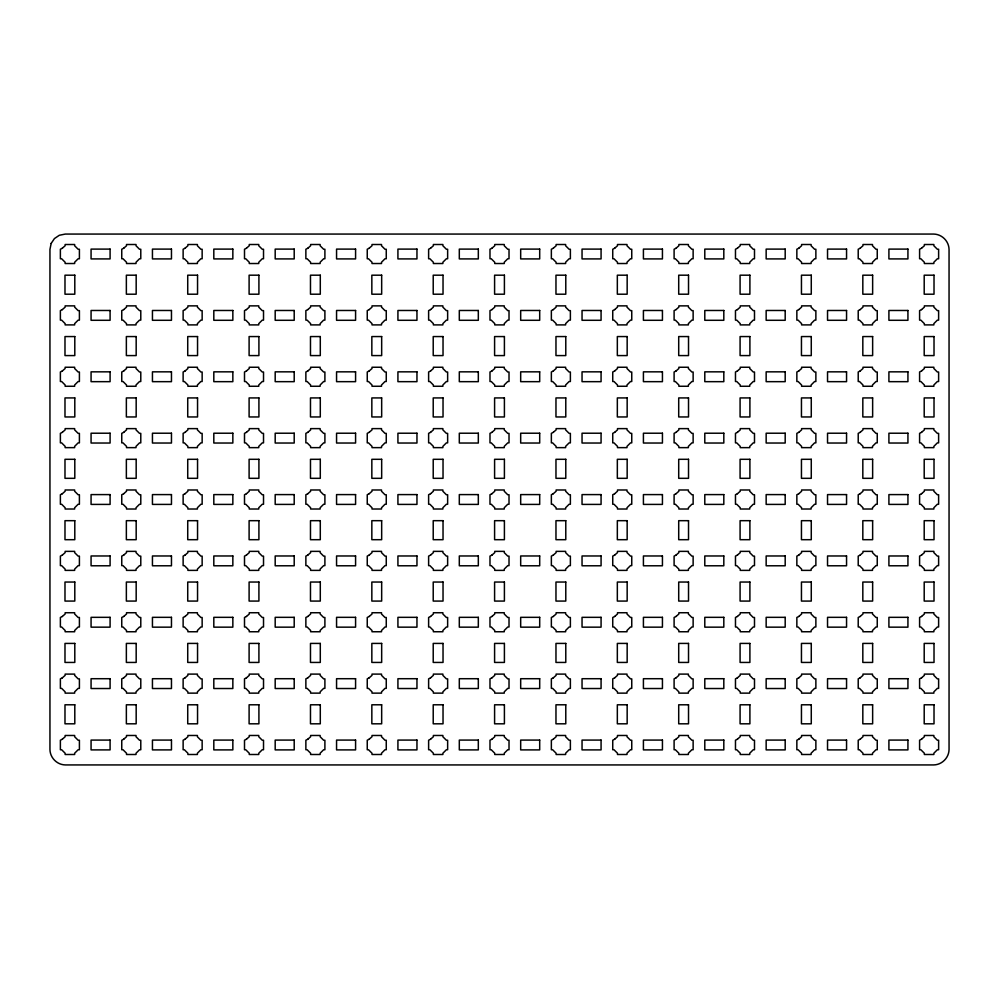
<?xml version="1.0" encoding="UTF-8"?>
<svg xmlns="http://www.w3.org/2000/svg" width="999" height="999" viewBox="0 0 999 999"><rect width="100%" height="100%" fill="white"/><g stroke="black" fill="none" stroke-linecap="round" stroke-linejoin="round"><path stroke-width="1.5" d="M51.161 243.431L49.95 249.413L49.95 749.587C50.112 757.841 57.043 764.772 65.297 764.934L933.703 764.934C941.957 764.772 948.888 757.841 949.05 749.587L949.05 249.413C948.888 241.159 941.957 234.228 933.703 234.066L65.297 234.066L59.316 235.277L54.446 238.561L51.161 243.431M62.35 248.214L60.377 249.25L60.377 258.766L61.651 258.766L65.135 262.25L65.135 263.524L74.65 263.524L74.65 262.25L78.134 258.766L79.408 258.766L79.408 249.25L78.134 249.25L74.65 245.766L74.65 244.505L65.135 244.505L65.135 245.766L62.35 248.214M62.35 309.59L60.377 310.627L60.377 320.142L61.651 320.142L65.135 323.626L65.135 324.9L74.65 324.9L74.65 323.626L78.134 320.142L79.408 320.142L79.408 310.627L78.134 310.627L74.65 307.143L74.65 305.869L65.135 305.869L65.135 307.143L62.35 309.59M123.726 248.214L121.753 249.25L121.753 258.766L123.027 258.766L126.511 262.25L126.511 263.524L136.026 263.524L136.026 262.25L139.51 258.766L140.784 258.766L140.784 249.25L139.51 249.25L136.026 245.766L136.026 244.505L126.511 244.505L126.511 245.766L123.726 248.214M62.35 370.966L60.377 372.003L60.377 381.518L61.651 381.518L65.135 384.99L65.135 386.263L74.65 386.263L74.65 384.99L78.134 381.518L79.408 381.518L79.408 372.003L78.134 372.003L74.65 368.519L74.65 367.245L65.135 367.245L65.135 368.519L62.35 370.966M123.726 309.59L121.753 310.627L121.753 320.142L123.027 320.142L126.511 323.626L126.511 324.9L136.026 324.9L136.026 323.626L139.51 320.142L140.784 320.142L140.784 310.627L139.51 310.627L136.026 307.143L136.026 305.869L126.511 305.869L126.511 307.143L123.726 309.59M185.09 248.214L183.129 249.25L183.129 258.766L184.403 258.766L187.887 262.25L187.887 263.524L197.402 263.524L197.402 262.25L200.874 258.766L202.148 258.766L202.148 249.25L200.874 249.25L197.402 245.766L197.402 244.505L187.887 244.505L187.887 245.766L185.09 248.214M62.35 432.33L60.377 433.366L60.377 442.882L61.651 442.882L65.135 446.366L65.135 447.639L74.65 447.639L74.65 446.366L78.134 442.882L79.408 442.882L79.408 433.366L78.134 433.366L74.65 429.895L74.65 428.621L65.135 428.621L65.135 429.895L62.35 432.33M123.726 370.966L121.753 372.003L121.753 381.518L123.027 381.518L126.511 384.99L126.511 386.263L136.026 386.263L136.026 384.99L139.51 381.518L140.784 381.518L140.784 372.003L139.51 372.003L136.026 368.519L136.026 367.245L126.511 367.245L126.511 368.519L123.726 370.966M185.09 309.59L183.129 310.627L183.129 320.142L184.403 320.142L187.887 323.626L187.887 324.9L197.402 324.9L197.402 323.626L200.874 320.142L202.148 320.142L202.148 310.627L200.874 310.627L197.402 307.143L197.402 305.869L187.887 305.869L187.887 307.143L185.09 309.59M62.35 493.706L60.377 494.742L60.377 504.258L61.651 504.258L65.135 507.742L65.135 509.015L74.65 509.015L74.65 507.742L78.134 504.258L79.408 504.258L79.408 494.742L78.134 494.742L74.65 491.258L74.65 489.985L65.135 489.985L65.135 491.258L62.35 493.706M246.466 248.214L244.505 249.25L244.505 258.766L245.766 258.766L249.25 262.25L249.25 263.524L258.766 263.524L258.766 262.25L262.25 258.766L263.524 258.766L263.524 249.25L262.25 249.25L258.766 245.766L258.766 244.505L249.25 244.505L249.25 245.766L246.466 248.214M123.726 432.33L121.753 433.366L121.753 442.882L123.027 442.882L126.511 446.366L126.511 447.639L136.026 447.639L136.026 446.366L139.51 442.882L140.784 442.882L140.784 433.366L139.51 433.366L136.026 429.895L136.026 428.621L126.511 428.621L126.511 429.895L123.726 432.33M185.09 370.966L183.129 372.003L183.129 381.518L184.403 381.518L187.887 384.99L187.887 386.263L197.402 386.263L197.402 384.99L200.874 381.518L202.148 381.518L202.148 372.003L200.874 372.003L197.402 368.519L197.402 367.245L187.887 367.245L187.887 368.519L185.09 370.966M62.35 555.082L60.377 556.118L60.377 565.634L61.651 565.634L65.135 569.105L65.135 570.379L74.65 570.379L74.65 569.105L78.134 565.634L79.408 565.634L79.408 556.118L78.134 556.118L74.65 552.634L74.65 551.361L65.135 551.361L65.135 552.634L62.35 555.082M246.466 309.59L244.505 310.627L244.505 320.142L245.766 320.142L249.25 323.626L249.25 324.9L258.766 324.9L258.766 323.626L262.25 320.142L263.524 320.142L263.524 310.627L262.25 310.627L258.766 307.143L258.766 305.869L249.25 305.869L249.25 307.143L246.466 309.59M123.726 493.706L121.753 494.742L121.753 504.258L123.027 504.258L126.511 507.742L126.511 509.015L136.026 509.015L136.026 507.742L139.51 504.258L140.784 504.258L140.784 494.742L139.51 494.742L136.026 491.258L136.026 489.985L126.511 489.985L126.511 491.258L123.726 493.706M307.842 248.214L305.869 249.25L305.869 258.766L307.143 258.766L310.627 262.25L310.627 263.524L320.142 263.524L320.142 262.25L323.626 258.766L324.9 258.766L324.9 249.25L323.626 249.25L320.142 245.766L320.142 244.505L310.627 244.505L310.627 245.766L307.842 248.214M185.09 432.33L183.129 433.366L183.129 442.882L184.403 442.882L187.887 446.366L187.887 447.639L197.402 447.639L197.402 446.366L200.874 442.882L202.148 442.882L202.148 433.366L200.874 433.366L197.402 429.895L197.402 428.621L187.887 428.621L187.887 429.895L185.09 432.33M62.35 616.458L60.377 617.482L60.377 626.997L61.651 626.997L65.135 630.481L65.135 631.755L74.65 631.755L74.65 630.481L78.134 626.997L79.408 626.997L79.408 617.482L78.134 617.482L74.65 614.01L74.65 612.737L65.135 612.737L65.135 614.01L62.35 616.458M246.466 370.966L244.505 372.003L244.505 381.518L245.766 381.518L249.25 384.99L249.25 386.263L258.766 386.263L258.766 384.99L262.25 381.518L263.524 381.518L263.524 372.003L262.25 372.003L258.766 368.519L258.766 367.245L249.25 367.245L249.25 368.519L246.466 370.966M123.726 555.082L121.753 556.118L121.753 565.634L123.027 565.634L126.511 569.105L126.511 570.379L136.026 570.379L136.026 569.105L139.51 565.634L140.784 565.634L140.784 556.118L139.51 556.118L136.026 552.634L136.026 551.361L126.511 551.361L126.511 552.634L123.726 555.082M307.842 309.59L305.869 310.627L305.869 320.142L307.143 320.142L310.627 323.626L310.627 324.9L320.142 324.9L320.142 323.626L323.626 320.142L324.9 320.142L324.9 310.627L323.626 310.627L320.142 307.143L320.142 305.869L310.627 305.869L310.627 307.143L307.842 309.59M185.09 493.706L183.129 494.742L183.129 504.258L184.403 504.258L187.887 507.742L187.887 509.015L197.402 509.015L197.402 507.742L200.874 504.258L202.148 504.258L202.148 494.742L200.874 494.742L197.402 491.258L197.402 489.985L187.887 489.985L187.887 491.258L185.09 493.706M62.35 677.821L60.377 678.858L60.377 688.373L61.651 688.373L65.135 691.857L65.135 693.131L74.65 693.131L74.65 691.857L78.134 688.373L79.408 688.373L79.408 678.858L78.134 678.858L74.65 675.374L74.65 674.1L65.135 674.1L65.135 675.374L62.35 677.821M369.205 248.214L367.245 249.25L367.245 258.766L368.519 258.766L372.003 262.25L372.003 263.524L381.518 263.524L381.518 262.25L384.99 258.766L386.263 258.766L386.263 249.25L384.99 249.25L381.518 245.766L381.518 244.505L372.003 244.505L372.003 245.766L369.205 248.214M246.466 432.33L244.505 433.366L244.505 442.882L245.766 442.882L249.25 446.366L249.25 447.639L258.766 447.639L258.766 446.366L262.25 442.882L263.524 442.882L263.524 433.366L262.25 433.366L258.766 429.895L258.766 428.621L249.25 428.621L249.25 429.895L246.466 432.33M123.726 616.458L121.753 617.482L121.753 626.997L123.027 626.997L126.511 630.481L126.511 631.755L136.026 631.755L136.026 630.481L139.51 626.997L140.784 626.997L140.784 617.482L139.51 617.482L136.026 614.01L136.026 612.737L126.511 612.737L126.511 614.01L123.726 616.458M307.842 370.966L305.869 372.003L305.869 381.518L307.143 381.518L310.627 384.99L310.627 386.263L320.142 386.263L320.142 384.99L323.626 381.518L324.9 381.518L324.9 372.003L323.626 372.003L320.142 368.519L320.142 367.245L310.627 367.245L310.627 368.519L307.842 370.966M185.09 555.082L183.129 556.118L183.129 565.634L184.403 565.634L187.887 569.105L187.887 570.379L197.402 570.379L197.402 569.105L200.874 565.634L202.148 565.634L202.148 556.118L200.874 556.118L197.402 552.634L197.402 551.361L187.887 551.361L187.887 552.634L185.09 555.082M62.35 739.198L60.377 740.234L60.377 749.75L61.651 749.75L65.135 753.234L65.135 754.495L74.65 754.495L74.65 753.234L78.134 749.75L79.408 749.75L79.408 740.234L78.134 740.234L74.65 736.75L74.65 735.476L65.135 735.476L65.135 736.75L62.35 739.198M369.205 309.59L367.245 310.627L367.245 320.142L368.519 320.142L372.003 323.626L372.003 324.9L381.518 324.9L381.518 323.626L384.99 320.142L386.263 320.142L386.263 310.627L384.99 310.627L381.518 307.143L381.518 305.869L372.003 305.869L372.003 307.143L369.205 309.59M246.466 493.706L244.505 494.742L244.505 504.258L245.766 504.258L249.25 507.742L249.25 509.015L258.766 509.015L258.766 507.742L262.25 504.258L263.524 504.258L263.524 494.742L262.25 494.742L258.766 491.258L258.766 489.985L249.25 489.985L249.25 491.258L246.466 493.706M123.726 677.821L121.753 678.858L121.753 688.373L123.027 688.373L126.511 691.857L126.511 693.131L136.026 693.131L136.026 691.857L139.51 688.373L140.784 688.373L140.784 678.858L139.51 678.858L136.026 675.374L136.026 674.1L126.511 674.1L126.511 675.374L123.726 677.821M430.581 248.214L428.621 249.25L428.621 258.766L429.895 258.766L433.366 262.25L433.366 263.524L442.882 263.524L442.882 262.25L446.366 258.766L447.639 258.766L447.639 249.25L446.366 249.25L442.882 245.766L442.882 244.505L433.366 244.505L433.366 245.766L430.581 248.214M307.842 432.33L305.869 433.366L305.869 442.882L307.143 442.882L310.627 446.366L310.627 447.639L320.142 447.639L320.142 446.366L323.626 442.882L324.9 442.882L324.9 433.366L323.626 433.366L320.142 429.895L320.142 428.621L310.627 428.621L310.627 429.895L307.842 432.33M185.09 616.458L183.129 617.482L183.129 626.997L184.403 626.997L187.887 630.481L187.887 631.755L197.402 631.755L197.402 630.481L200.874 626.997L202.148 626.997L202.148 617.482L200.874 617.482L197.402 614.01L197.402 612.737L187.887 612.737L187.887 614.01L185.09 616.458M369.205 370.966L367.245 372.003L367.245 381.518L368.519 381.518L372.003 384.99L372.003 386.263L381.518 386.263L381.518 384.99L384.99 381.518L386.263 381.518L386.263 372.003L384.99 372.003L381.518 368.519L381.518 367.245L372.003 367.245L372.003 368.519L369.205 370.966M246.466 555.082L244.505 556.118L244.505 565.634L245.766 565.634L249.25 569.105L249.25 570.379L258.766 570.379L258.766 569.105L262.25 565.634L263.524 565.634L263.524 556.118L262.25 556.118L258.766 552.634L258.766 551.361L249.25 551.361L249.25 552.634L246.466 555.082M123.726 739.198L121.753 740.234L121.753 749.75L123.027 749.75L126.511 753.234L126.511 754.495L136.026 754.495L136.026 753.234L139.51 749.75L140.784 749.75L140.784 740.234L139.51 740.234L136.026 736.75L136.026 735.476L126.511 735.476L126.511 736.75L123.726 739.198M430.581 309.59L428.621 310.627L428.621 320.142L429.895 320.142L433.366 323.626L433.366 324.9L442.882 324.9L442.882 323.626L446.366 320.142L447.639 320.142L447.639 310.627L446.366 310.627L442.882 307.143L442.882 305.869L433.366 305.869L433.366 307.143L430.581 309.59M307.842 493.706L305.869 494.742L305.869 504.258L307.143 504.258L310.627 507.742L310.627 509.015L320.142 509.015L320.142 507.742L323.626 504.258L324.9 504.258L324.9 494.742L323.626 494.742L320.142 491.258L320.142 489.985L310.627 489.985L310.627 491.258L307.842 493.706M185.09 677.821L183.129 678.858L183.129 688.373L184.403 688.373L187.887 691.857L187.887 693.131L197.402 693.131L197.402 691.857L200.874 688.373L202.148 688.373L202.148 678.858L200.874 678.858L197.402 675.374L197.402 674.1L187.887 674.1L187.887 675.374L185.09 677.821M491.958 248.214L489.985 249.25L489.985 258.766L491.258 258.766L494.742 262.25L494.742 263.524L504.258 263.524L504.258 262.25L507.742 258.766L509.015 258.766L509.015 249.25L507.742 249.25L504.258 245.766L504.258 244.505L494.742 244.505L494.742 245.766L491.958 248.214M369.205 432.33L367.245 433.366L367.245 442.882L368.519 442.882L372.003 446.366L372.003 447.639L381.518 447.639L381.518 446.366L384.99 442.882L386.263 442.882L386.263 433.366L384.99 433.366L381.518 429.895L381.518 428.621L372.003 428.621L372.003 429.895L369.205 432.33M246.466 616.458L244.505 617.482L244.505 626.997L245.766 626.997L249.25 630.481L249.25 631.755L258.766 631.755L258.766 630.481L262.25 626.997L263.524 626.997L263.524 617.482L262.25 617.482L258.766 614.01L258.766 612.737L249.25 612.737L249.25 614.01L246.466 616.458M430.581 370.966L428.621 372.003L428.621 381.518L429.895 381.518L433.366 384.99L433.366 386.263L442.882 386.263L442.882 384.99L446.366 381.518L447.639 381.518L447.639 372.003L446.366 372.003L442.882 368.519L442.882 367.245L433.366 367.245L433.366 368.519L430.581 370.966M307.842 555.082L305.869 556.118L305.869 565.634L307.143 565.634L310.627 569.105L310.627 570.379L320.142 570.379L320.142 569.105L323.626 565.634L324.9 565.634L324.9 556.118L323.626 556.118L320.142 552.634L320.142 551.361L310.627 551.361L310.627 552.634L307.842 555.082M185.09 739.198L183.129 740.234L183.129 749.75L184.403 749.75L187.887 753.234L187.887 754.495L197.402 754.495L197.402 753.234L200.874 749.75L202.148 749.75L202.148 740.234L200.874 740.234L197.402 736.75L197.402 735.476L187.887 735.476L187.887 736.75L185.09 739.198M491.958 309.59L489.985 310.627L489.985 320.142L491.258 320.142L494.742 323.626L494.742 324.9L504.258 324.9L504.258 323.626L507.742 320.142L509.015 320.142L509.015 310.627L507.742 310.627L504.258 307.143L504.258 305.869L494.742 305.869L494.742 307.143L491.958 309.59M369.205 493.706L367.245 494.742L367.245 504.258L368.519 504.258L372.003 507.742L372.003 509.015L381.518 509.015L381.518 507.742L384.99 504.258L386.263 504.258L386.263 494.742L384.99 494.742L381.518 491.258L381.518 489.985L372.003 489.985L372.003 491.258L369.205 493.706M246.466 677.821L244.505 678.858L244.505 688.373L245.766 688.373L249.25 691.857L249.25 693.131L258.766 693.131L258.766 691.857L262.25 688.373L263.524 688.373L263.524 678.858L262.25 678.858L258.766 675.374L258.766 674.1L249.25 674.1L249.25 675.374L246.466 677.821M553.321 248.214L551.361 249.25L551.361 258.766L552.634 258.766L556.118 262.25L556.118 263.524L565.634 263.524L565.634 262.25L569.105 258.766L570.379 258.766L570.379 249.25L569.105 249.25L565.634 245.766L565.634 244.505L556.118 244.505L556.118 245.766L553.321 248.214M430.581 432.33L428.621 433.366L428.621 442.882L429.895 442.882L433.366 446.366L433.366 447.639L442.882 447.639L442.882 446.366L446.366 442.882L447.639 442.882L447.639 433.366L446.366 433.366L442.882 429.895L442.882 428.621L433.366 428.621L433.366 429.895L430.581 432.33M307.842 616.458L305.869 617.482L305.869 626.997L307.143 626.997L310.627 630.481L310.627 631.755L320.142 631.755L320.142 630.481L323.626 626.997L324.9 626.997L324.9 617.482L323.626 617.482L320.142 614.01L320.142 612.737L310.627 612.737L310.627 614.01L307.842 616.458M491.958 370.966L489.985 372.003L489.985 381.518L491.258 381.518L494.742 384.99L494.742 386.263L504.258 386.263L504.258 384.99L507.742 381.518L509.015 381.518L509.015 372.003L507.742 372.003L504.258 368.519L504.258 367.245L494.742 367.245L494.742 368.519L491.958 370.966M369.205 555.082L367.245 556.118L367.245 565.634L368.519 565.634L372.003 569.105L372.003 570.379L381.518 570.379L381.518 569.105L384.99 565.634L386.263 565.634L386.263 556.118L384.99 556.118L381.518 552.634L381.518 551.361L372.003 551.361L372.003 552.634L369.205 555.082M246.466 739.198L244.505 740.234L244.505 749.75L245.766 749.75L249.25 753.234L249.25 754.495L258.766 754.495L258.766 753.234L262.25 749.75L263.524 749.75L263.524 740.234L262.25 740.234L258.766 736.75L258.766 735.476L249.25 735.476L249.25 736.75L246.466 739.198M553.321 309.59L551.361 310.627L551.361 320.142L552.634 320.142L556.118 323.626L556.118 324.9L565.634 324.9L565.634 323.626L569.105 320.142L570.379 320.142L570.379 310.627L569.105 310.627L565.634 307.143L565.634 305.869L556.118 305.869L556.118 307.143L553.321 309.59M430.581 493.706L428.621 494.742L428.621 504.258L429.895 504.258L433.366 507.742L433.366 509.015L442.882 509.015L442.882 507.742L446.366 504.258L447.639 504.258L447.639 494.742L446.366 494.742L442.882 491.258L442.882 489.985L433.366 489.985L433.366 491.258L430.581 493.706M307.842 677.821L305.869 678.858L305.869 688.373L307.143 688.373L310.627 691.857L310.627 693.131L320.142 693.131L320.142 691.857L323.626 688.373L324.9 688.373L324.9 678.858L323.626 678.858L320.142 675.374L320.142 674.1L310.627 674.1L310.627 675.374L307.842 677.821M614.697 248.214L612.737 249.25L612.737 258.766L614.01 258.766L617.482 262.25L617.482 263.524L626.997 263.524L626.997 262.25L630.481 258.766L631.755 258.766L631.755 249.25L630.481 249.25L626.997 245.766L626.997 244.505L617.482 244.505L617.482 245.766L614.697 248.214M491.958 432.33L489.985 433.366L489.985 442.882L491.258 442.882L494.742 446.366L494.742 447.639L504.258 447.639L504.258 446.366L507.742 442.882L509.015 442.882L509.015 433.366L507.742 433.366L504.258 429.895L504.258 428.621L494.742 428.621L494.742 429.895L491.958 432.33M369.205 616.458L367.245 617.482L367.245 626.997L368.519 626.997L372.003 630.481L372.003 631.755L381.518 631.755L381.518 630.481L384.99 626.997L386.263 626.997L386.263 617.482L384.99 617.482L381.518 614.01L381.518 612.737L372.003 612.737L372.003 614.01L369.205 616.458M553.321 370.966L551.361 372.003L551.361 381.518L552.634 381.518L556.118 384.99L556.118 386.263L565.634 386.263L565.634 384.99L569.105 381.518L570.379 381.518L570.379 372.003L569.105 372.003L565.634 368.519L565.634 367.245L556.118 367.245L556.118 368.519L553.321 370.966M430.581 555.082L428.621 556.118L428.621 565.634L429.895 565.634L433.366 569.105L433.366 570.379L442.882 570.379L442.882 569.105L446.366 565.634L447.639 565.634L447.639 556.118L446.366 556.118L442.882 552.634L442.882 551.361L433.366 551.361L433.366 552.634L430.581 555.082M307.842 739.198L305.869 740.234L305.869 749.75L307.143 749.75L310.627 753.234L310.627 754.495L320.142 754.495L320.142 753.234L323.626 749.75L324.9 749.75L324.9 740.234L323.626 740.234L320.142 736.75L320.142 735.476L310.627 735.476L310.627 736.75L307.842 739.198M614.697 309.59L612.737 310.627L612.737 320.142L614.01 320.142L617.482 323.626L617.482 324.9L626.997 324.9L626.997 323.626L630.481 320.142L631.755 320.142L631.755 310.627L630.481 310.627L626.997 307.143L626.997 305.869L617.482 305.869L617.482 307.143L614.697 309.59M491.958 493.706L489.985 494.742L489.985 504.258L491.258 504.258L494.742 507.742L494.742 509.015L504.258 509.015L504.258 507.742L507.742 504.258L509.015 504.258L509.015 494.742L507.742 494.742L504.258 491.258L504.258 489.985L494.742 489.985L494.742 491.258L491.958 493.706M369.205 677.821L367.245 678.858L367.245 688.373L368.519 688.373L372.003 691.857L372.003 693.131L381.518 693.131L381.518 691.857L384.99 688.373L386.263 688.373L386.263 678.858L384.99 678.858L381.518 675.374L381.518 674.1L372.003 674.1L372.003 675.374L369.205 677.821M676.073 248.214L674.1 249.25L674.1 258.766L675.374 258.766L678.858 262.25L678.858 263.524L688.373 263.524L688.373 262.25L691.857 258.766L693.131 258.766L693.131 249.25L691.857 249.25L688.373 245.766L688.373 244.505L678.858 244.505L678.858 245.766L676.073 248.214M553.321 432.33L551.361 433.366L551.361 442.882L552.634 442.882L556.118 446.366L556.118 447.639L565.634 447.639L565.634 446.366L569.105 442.882L570.379 442.882L570.379 433.366L569.105 433.366L565.634 429.895L565.634 428.621L556.118 428.621L556.118 429.895L553.321 432.33M430.581 616.458L428.621 617.482L428.621 626.997L429.895 626.997L433.366 630.481L433.366 631.755L442.882 631.755L442.882 630.481L446.366 626.997L447.639 626.997L447.639 617.482L446.366 617.482L442.882 614.01L442.882 612.737L433.366 612.737L433.366 614.01L430.581 616.458M614.697 370.966L612.737 372.003L612.737 381.518L614.01 381.518L617.482 384.99L617.482 386.263L626.997 386.263L626.997 384.99L630.481 381.518L631.755 381.518L631.755 372.003L630.481 372.003L626.997 368.519L626.997 367.245L617.482 367.245L617.482 368.519L614.697 370.966M491.958 555.082L489.985 556.118L489.985 565.634L491.258 565.634L494.742 569.105L494.742 570.379L504.258 570.379L504.258 569.105L507.742 565.634L509.015 565.634L509.015 556.118L507.742 556.118L504.258 552.634L504.258 551.361L494.742 551.361L494.742 552.634L491.958 555.082M369.205 739.198L367.245 740.234L367.245 749.75L368.519 749.75L372.003 753.234L372.003 754.495L381.518 754.495L381.518 753.234L384.99 749.75L386.263 749.75L386.263 740.234L384.99 740.234L381.518 736.75L381.518 735.476L372.003 735.476L372.003 736.75L369.205 739.198M676.073 309.59L674.1 310.627L674.1 320.142L675.374 320.142L678.858 323.626L678.858 324.9L688.373 324.9L688.373 323.626L691.857 320.142L693.131 320.142L693.131 310.627L691.857 310.627L688.373 307.143L688.373 305.869L678.858 305.869L678.858 307.143L676.073 309.59M553.321 493.706L551.361 494.742L551.361 504.258L552.634 504.258L556.118 507.742L556.118 509.015L565.634 509.015L565.634 507.742L569.105 504.258L570.379 504.258L570.379 494.742L569.105 494.742L565.634 491.258L565.634 489.985L556.118 489.985L556.118 491.258L553.321 493.706M430.581 677.821L428.621 678.858L428.621 688.373L429.895 688.373L433.366 691.857L433.366 693.131L442.882 693.131L442.882 691.857L446.366 688.373L447.639 688.373L447.639 678.858L446.366 678.858L442.882 675.374L442.882 674.1L433.366 674.1L433.366 675.374L430.581 677.821M737.437 248.214L735.476 249.25L735.476 258.766L736.75 258.766L740.234 262.25L740.234 263.524L749.75 263.524L749.75 262.25L753.234 258.766L754.495 258.766L754.495 249.25L753.234 249.25L749.75 245.766L749.75 244.505L740.234 244.505L740.234 245.766L737.437 248.214M614.697 432.33L612.737 433.366L612.737 442.882L614.01 442.882L617.482 446.366L617.482 447.639L626.997 447.639L626.997 446.366L630.481 442.882L631.755 442.882L631.755 433.366L630.481 433.366L626.997 429.895L626.997 428.621L617.482 428.621L617.482 429.895L614.697 432.33M491.958 616.458L489.985 617.482L489.985 626.997L491.258 626.997L494.742 630.481L494.742 631.755L504.258 631.755L504.258 630.481L507.742 626.997L509.015 626.997L509.015 617.482L507.742 617.482L504.258 614.01L504.258 612.737L494.742 612.737L494.742 614.01L491.958 616.458M676.073 370.966L674.1 372.003L674.1 381.518L675.374 381.518L678.858 384.99L678.858 386.263L688.373 386.263L688.373 384.99L691.857 381.518L693.131 381.518L693.131 372.003L691.857 372.003L688.373 368.519L688.373 367.245L678.858 367.245L678.858 368.519L676.073 370.966M553.321 555.082L551.361 556.118L551.361 565.634L552.634 565.634L556.118 569.105L556.118 570.379L565.634 570.379L565.634 569.105L569.105 565.634L570.379 565.634L570.379 556.118L569.105 556.118L565.634 552.634L565.634 551.361L556.118 551.361L556.118 552.634L553.321 555.082M430.581 739.198L428.621 740.234L428.621 749.75L429.895 749.75L433.366 753.234L433.366 754.495L442.882 754.495L442.882 753.234L446.366 749.75L447.639 749.75L447.639 740.234L446.366 740.234L442.882 736.75L442.882 735.476L433.366 735.476L433.366 736.75L430.581 739.198M737.437 309.59L735.476 310.627L735.476 320.142L736.75 320.142L740.234 323.626L740.234 324.9L749.75 324.9L749.75 323.626L753.234 320.142L754.495 320.142L754.495 310.627L753.234 310.627L749.75 307.143L749.75 305.869L740.234 305.869L740.234 307.143L737.437 309.59M614.697 493.706L612.737 494.742L612.737 504.258L614.01 504.258L617.482 507.742L617.482 509.015L626.997 509.015L626.997 507.742L630.481 504.258L631.755 504.258L631.755 494.742L630.481 494.742L626.997 491.258L626.997 489.985L617.482 489.985L617.482 491.258L614.697 493.706M491.958 677.821L489.985 678.858L489.985 688.373L491.258 688.373L494.742 691.857L494.742 693.131L504.258 693.131L504.258 691.857L507.742 688.373L509.015 688.373L509.015 678.858L507.742 678.858L504.258 675.374L504.258 674.1L494.742 674.1L494.742 675.374L491.958 677.821M798.813 248.214L796.852 249.25L796.852 258.766L798.126 258.766L801.598 262.25L801.598 263.524L811.113 263.524L811.113 262.25L814.597 258.766L815.871 258.766L815.871 249.25L814.597 249.25L811.113 245.766L811.113 244.505L801.598 244.505L801.598 245.766L798.813 248.214M676.073 432.33L674.1 433.366L674.1 442.882L675.374 442.882L678.858 446.366L678.858 447.639L688.373 447.639L688.373 446.366L691.857 442.882L693.131 442.882L693.131 433.366L691.857 433.366L688.373 429.895L688.373 428.621L678.858 428.621L678.858 429.895L676.073 432.33M553.321 616.458L551.361 617.482L551.361 626.997L552.634 626.997L556.118 630.481L556.118 631.755L565.634 631.755L565.634 630.481L569.105 626.997L570.379 626.997L570.379 617.482L569.105 617.482L565.634 614.01L565.634 612.737L556.118 612.737L556.118 614.01L553.321 616.458M737.437 370.966L735.476 372.003L735.476 381.518L736.75 381.518L740.234 384.99L740.234 386.263L749.75 386.263L749.75 384.99L753.234 381.518L754.495 381.518L754.495 372.003L753.234 372.003L749.75 368.519L749.75 367.245L740.234 367.245L740.234 368.519L737.437 370.966M614.697 555.082L612.737 556.118L612.737 565.634L614.01 565.634L617.482 569.105L617.482 570.379L626.997 570.379L626.997 569.105L630.481 565.634L631.755 565.634L631.755 556.118L630.481 556.118L626.997 552.634L626.997 551.361L617.482 551.361L617.482 552.634L614.697 555.082M491.958 739.198L489.985 740.234L489.985 749.75L491.258 749.75L494.742 753.234L494.742 754.495L504.258 754.495L504.258 753.234L507.742 749.75L509.015 749.75L509.015 740.234L507.742 740.234L504.258 736.75L504.258 735.476L494.742 735.476L494.742 736.75L491.958 739.198M798.813 309.59L796.852 310.627L796.852 320.142L798.126 320.142L801.598 323.626L801.598 324.9L811.113 324.9L811.113 323.626L814.597 320.142L815.871 320.142L815.871 310.627L814.597 310.627L811.113 307.143L811.113 305.869L801.598 305.869L801.598 307.143L798.813 309.59M676.073 493.706L674.1 494.742L674.1 504.258L675.374 504.258L678.858 507.742L678.858 509.015L688.373 509.015L688.373 507.742L691.857 504.258L693.131 504.258L693.131 494.742L691.857 494.742L688.373 491.258L688.373 489.985L678.858 489.985L678.858 491.258L676.073 493.706M553.321 677.821L551.361 678.858L551.361 688.373L552.634 688.373L556.118 691.857L556.118 693.131L565.634 693.131L565.634 691.857L569.105 688.373L570.379 688.373L570.379 678.858L569.105 678.858L565.634 675.374L565.634 674.1L556.118 674.1L556.118 675.374L553.321 677.821M860.189 248.214L858.216 249.25L858.216 258.766L859.49 258.766L862.974 262.25L862.974 263.524L872.489 263.524L872.489 262.25L875.973 258.766L877.247 258.766L877.247 249.25L875.973 249.25L872.489 245.766L872.489 244.505L862.974 244.505L862.974 245.766L860.189 248.214M737.437 432.33L735.476 433.366L735.476 442.882L736.75 442.882L740.234 446.366L740.234 447.639L749.75 447.639L749.75 446.366L753.234 442.882L754.495 442.882L754.495 433.366L753.234 433.366L749.75 429.895L749.75 428.621L740.234 428.621L740.234 429.895L737.437 432.33M614.697 616.458L612.737 617.482L612.737 626.997L614.01 626.997L617.482 630.481L617.482 631.755L626.997 631.755L626.997 630.481L630.481 626.997L631.755 626.997L631.755 617.482L630.481 617.482L626.997 614.01L626.997 612.737L617.482 612.737L617.482 614.01L614.697 616.458M798.813 370.966L796.852 372.003L796.852 381.518L798.126 381.518L801.598 384.99L801.598 386.263L811.113 386.263L811.113 384.99L814.597 381.518L815.871 381.518L815.871 372.003L814.597 372.003L811.113 368.519L811.113 367.245L801.598 367.245L801.598 368.519L798.813 370.966M676.073 555.082L674.1 556.118L674.1 565.634L675.374 565.634L678.858 569.105L678.858 570.379L688.373 570.379L688.373 569.105L691.857 565.634L693.131 565.634L693.131 556.118L691.857 556.118L688.373 552.634L688.373 551.361L678.858 551.361L678.858 552.634L676.073 555.082M553.321 739.198L551.361 740.234L551.361 749.75L552.634 749.75L556.118 753.234L556.118 754.495L565.634 754.495L565.634 753.234L569.105 749.75L570.379 749.75L570.379 740.234L569.105 740.234L565.634 736.75L565.634 735.476L556.118 735.476L556.118 736.75L553.321 739.198M860.189 309.59L858.216 310.627L858.216 320.142L859.49 320.142L862.974 323.626L862.974 324.9L872.489 324.9L872.489 323.626L875.973 320.142L877.247 320.142L877.247 310.627L875.973 310.627L872.489 307.143L872.489 305.869L862.974 305.869L862.974 307.143L860.189 309.59M737.437 493.706L735.476 494.742L735.476 504.258L736.75 504.258L740.234 507.742L740.234 509.015L749.75 509.015L749.75 507.742L753.234 504.258L754.495 504.258L754.495 494.742L753.234 494.742L749.75 491.258L749.75 489.985L740.234 489.985L740.234 491.258L737.437 493.706M614.697 677.821L612.737 678.858L612.737 688.373L614.01 688.373L617.482 691.857L617.482 693.131L626.997 693.131L626.997 691.857L630.481 688.373L631.755 688.373L631.755 678.858L630.481 678.858L626.997 675.374L626.997 674.1L617.482 674.1L617.482 675.374L614.697 677.821M921.553 248.214L919.592 249.25L919.592 258.766L920.866 258.766L924.35 262.25L924.35 263.524L933.865 263.524L933.865 262.25L937.349 258.766L938.623 258.766L938.623 249.25L937.349 249.25L933.865 245.766L933.865 244.505L924.35 244.505L924.35 245.766L921.553 248.214M798.813 432.33L796.852 433.366L796.852 442.882L798.126 442.882L801.598 446.366L801.598 447.639L811.113 447.639L811.113 446.366L814.597 442.882L815.871 442.882L815.871 433.366L814.597 433.366L811.113 429.895L811.113 428.621L801.598 428.621L801.598 429.895L798.813 432.33M676.073 616.458L674.1 617.482L674.1 626.997L675.374 626.997L678.858 630.481L678.858 631.755L688.373 631.755L688.373 630.481L691.857 626.997L693.131 626.997L693.131 617.482L691.857 617.482L688.373 614.01L688.373 612.737L678.858 612.737L678.858 614.01L676.073 616.458M860.189 370.966L858.216 372.003L858.216 381.518L859.49 381.518L862.974 384.99L862.974 386.263L872.489 386.263L872.489 384.99L875.973 381.518L877.247 381.518L877.247 372.003L875.973 372.003L872.489 368.519L872.489 367.245L862.974 367.245L862.974 368.519L860.189 370.966M737.437 555.082L735.476 556.118L735.476 565.634L736.75 565.634L740.234 569.105L740.234 570.379L749.75 570.379L749.75 569.105L753.234 565.634L754.495 565.634L754.495 556.118L753.234 556.118L749.75 552.634L749.75 551.361L740.234 551.361L740.234 552.634L737.437 555.082M614.697 739.198L612.737 740.234L612.737 749.75L614.01 749.75L617.482 753.234L617.482 754.495L626.997 754.495L626.997 753.234L630.481 749.75L631.755 749.75L631.755 740.234L630.481 740.234L626.997 736.75L626.997 735.476L617.482 735.476L617.482 736.75L614.697 739.198M921.553 309.59L919.592 310.627L919.592 320.142L920.866 320.142L924.35 323.626L924.35 324.9L933.865 324.9L933.865 323.626L937.349 320.142L938.623 320.142L938.623 310.627L937.349 310.627L933.865 307.143L933.865 305.869L924.35 305.869L924.35 307.143L921.553 309.59M798.813 493.706L796.852 494.742L796.852 504.258L798.126 504.258L801.598 507.742L801.598 509.015L811.113 509.015L811.113 507.742L814.597 504.258L815.871 504.258L815.871 494.742L814.597 494.742L811.113 491.258L811.113 489.985L801.598 489.985L801.598 491.258L798.813 493.706M676.073 677.821L674.1 678.858L674.1 688.373L675.374 688.373L678.858 691.857L678.858 693.131L688.373 693.131L688.373 691.857L691.857 688.373L693.131 688.373L693.131 678.858L691.857 678.858L688.373 675.374L688.373 674.1L678.858 674.1L678.858 675.374L676.073 677.821M860.189 432.33L858.216 433.366L858.216 442.882L859.49 442.882L862.974 446.366L862.974 447.639L872.489 447.639L872.489 446.366L875.973 442.882L877.247 442.882L877.247 433.366L875.973 433.366L872.489 429.895L872.489 428.621L862.974 428.621L862.974 429.895L860.189 432.33M737.437 616.458L735.476 617.482L735.476 626.997L736.75 626.997L740.234 630.481L740.234 631.755L749.75 631.755L749.75 630.481L753.234 626.997L754.495 626.997L754.495 617.482L753.234 617.482L749.75 614.01L749.75 612.737L740.234 612.737L740.234 614.01L737.437 616.458M921.553 370.966L919.592 372.003L919.592 381.518L920.866 381.518L924.35 384.99L924.35 386.263L933.865 386.263L933.865 384.99L937.349 381.518L938.623 381.518L938.623 372.003L937.349 372.003L933.865 368.519L933.865 367.245L924.35 367.245L924.35 368.519L921.553 370.966M798.813 555.082L796.852 556.118L796.852 565.634L798.126 565.634L801.598 569.105L801.598 570.379L811.113 570.379L811.113 569.105L814.597 565.634L815.871 565.634L815.871 556.118L814.597 556.118L811.113 552.634L811.113 551.361L801.598 551.361L801.598 552.634L798.813 555.082M676.073 739.198L674.1 740.234L674.1 749.75L675.374 749.75L678.858 753.234L678.858 754.495L688.373 754.495L688.373 753.234L691.857 749.75L693.131 749.75L693.131 740.234L691.857 740.234L688.373 736.75L688.373 735.476L678.858 735.476L678.858 736.75L676.073 739.198M860.189 493.706L858.216 494.742L858.216 504.258L859.49 504.258L862.974 507.742L862.974 509.015L872.489 509.015L872.489 507.742L875.973 504.258L877.247 504.258L877.247 494.742L875.973 494.742L872.489 491.258L872.489 489.985L862.974 489.985L862.974 491.258L860.189 493.706M737.437 677.821L735.476 678.858L735.476 688.373L736.75 688.373L740.234 691.857L740.234 693.131L749.75 693.131L749.75 691.857L753.234 688.373L754.495 688.373L754.495 678.858L753.234 678.858L749.75 675.374L749.75 674.1L740.234 674.1L740.234 675.374L737.437 677.821M921.553 432.33L919.592 433.366L919.592 442.882L920.866 442.882L924.35 446.366L924.35 447.639L933.865 447.639L933.865 446.366L937.349 442.882L938.623 442.882L938.623 433.366L937.349 433.366L933.865 429.895L933.865 428.621L924.35 428.621L924.35 429.895L921.553 432.33M798.813 616.458L796.852 617.482L796.852 626.997L798.126 626.997L801.598 630.481L801.598 631.755L811.113 631.755L811.113 630.481L814.597 626.997L815.871 626.997L815.871 617.482L814.597 617.482L811.113 614.01L811.113 612.737L801.598 612.737L801.598 614.01L798.813 616.458M860.189 555.082L858.216 556.118L858.216 565.634L859.49 565.634L862.974 569.105L862.974 570.379L872.489 570.379L872.489 569.105L875.973 565.634L877.247 565.634L877.247 556.118L875.973 556.118L872.489 552.634L872.489 551.361L862.974 551.361L862.974 552.634L860.189 555.082M737.437 739.198L735.476 740.234L735.476 749.75L736.75 749.75L740.234 753.234L740.234 754.495L749.75 754.495L749.75 753.234L753.234 749.75L754.495 749.75L754.495 740.234L753.234 740.234L749.75 736.75L749.75 735.476L740.234 735.476L740.234 736.75L737.437 739.198M921.553 493.706L919.592 494.742L919.592 504.258L920.866 504.258L924.35 507.742L924.35 509.015L933.865 509.015L933.865 507.742L937.349 504.258L938.623 504.258L938.623 494.742L937.349 494.742L933.865 491.258L933.865 489.985L924.35 489.985L924.35 491.258L921.553 493.706M798.813 677.821L796.852 678.858L796.852 688.373L798.126 688.373L801.598 691.857L801.598 693.131L811.113 693.131L811.113 691.857L814.597 688.373L815.871 688.373L815.871 678.858L814.597 678.858L811.113 675.374L811.113 674.1L801.598 674.1L801.598 675.374L798.813 677.821M860.189 616.458L858.216 617.482L858.216 626.997L859.49 626.997L862.974 630.481L862.974 631.755L872.489 631.755L872.489 630.481L875.973 626.997L877.247 626.997L877.247 617.482L875.973 617.482L872.489 614.01L872.489 612.737L862.974 612.737L862.974 614.01L860.189 616.458M921.553 555.082L919.592 556.118L919.592 565.634L920.866 565.634L924.35 569.105L924.35 570.379L933.865 570.379L933.865 569.105L937.349 565.634L938.623 565.634L938.623 556.118L937.349 556.118L933.865 552.634L933.865 551.361L924.35 551.361L924.35 552.634L921.553 555.082M798.813 739.198L796.852 740.234L796.852 749.75L798.126 749.75L801.598 753.234L801.598 754.495L811.113 754.495L811.113 753.234L814.597 749.75L815.871 749.75L815.871 740.234L814.597 740.234L811.113 736.75L811.113 735.476L801.598 735.476L801.598 736.75L798.813 739.198M860.189 677.821L858.216 678.858L858.216 688.373L859.49 688.373L862.974 691.857L862.974 693.131L872.489 693.131L872.489 691.857L875.973 688.373L877.247 688.373L877.247 678.858L875.973 678.858L872.489 675.374L872.489 674.1L862.974 674.1L862.974 675.374L860.189 677.821M921.553 616.458L919.592 617.482L919.592 626.997L920.866 626.997L924.35 630.481L924.35 631.755L933.865 631.755L933.865 630.481L937.349 626.997L938.623 626.997L938.623 617.482L937.349 617.482L933.865 614.01L933.865 612.737L924.35 612.737L924.35 614.01L921.553 616.458M860.189 739.198L858.216 740.234L858.216 749.75L859.49 749.75L862.974 753.234L862.974 754.495L872.489 754.495L872.489 753.234L875.973 749.75L877.247 749.75L877.247 740.234L875.973 740.234L872.489 736.75L872.489 735.476L862.974 735.476L862.974 736.75L860.189 739.198M921.553 677.821L919.592 678.858L919.592 688.373L920.866 688.373L924.35 691.857L924.35 693.131L933.865 693.131L933.865 691.857L937.349 688.373L938.623 688.373L938.623 678.858L937.349 678.858L933.865 675.374L933.865 674.1L924.35 674.1L924.35 675.374L921.553 677.821M921.553 739.198L919.592 740.234L919.592 749.75L920.866 749.75L924.35 753.234L924.35 754.495L933.865 754.495L933.865 753.234L937.349 749.75L938.623 749.75L938.623 740.234L937.349 740.234L933.865 736.75L933.865 735.476L924.35 735.476L924.35 736.75L921.553 739.198M110.09 249.101L91.071 249.101L91.071 258.916L110.09 258.916L110.09 249.101M171.466 249.101L152.447 249.101L152.447 258.916L171.466 258.916L171.466 249.101M232.842 249.101L213.811 249.101L213.811 258.916L232.842 258.916L232.842 249.101M294.205 249.101L275.187 249.101L275.187 258.916L294.205 258.916L294.205 249.101M355.582 249.101L336.563 249.101L336.563 258.916L355.582 258.916L355.582 249.101M416.958 249.101L397.927 249.101L397.927 258.916L416.958 258.916L416.958 249.101M478.321 249.101L459.303 249.101L459.303 258.916L478.321 258.916L478.321 249.101M539.697 249.101L520.679 249.101L520.679 258.916L539.697 258.916L539.697 249.101M601.073 249.101L582.042 249.101L582.042 258.916L601.073 258.916L601.073 249.101M662.437 249.101L643.418 249.101L643.418 258.916L662.437 258.916L662.437 249.101M723.813 249.101L704.794 249.101L704.794 258.916L723.813 258.916L723.813 249.101M785.189 249.101L766.158 249.101L766.158 258.916L785.189 258.916L785.189 249.101M846.553 249.101L827.534 249.101L827.534 258.916L846.553 258.916L846.553 249.101M907.929 249.101L888.91 249.101L888.91 258.916L907.929 258.916L907.929 249.101M74.8 275.187L64.985 275.187L64.985 294.205L74.8 294.205L74.8 275.187M136.176 275.187L126.361 275.187L126.361 294.205L136.176 294.205L136.176 275.187M197.552 275.187L187.725 275.187L187.725 294.205L197.552 294.205L197.552 275.187M258.916 275.187L249.101 275.187L249.101 294.205L258.916 294.205L258.916 275.187M320.292 275.187L310.477 275.187L310.477 294.205L320.292 294.205L320.292 275.187M381.668 275.187L371.84 275.187L371.84 294.205L381.668 294.205L381.668 275.187M443.032 275.187L433.216 275.187L433.216 294.205L443.032 294.205L443.032 275.187M504.408 275.187L494.592 275.187L494.592 294.205L504.408 294.205L504.408 275.187M565.784 275.187L555.968 275.187L555.968 294.205L565.784 294.205L565.784 275.187M627.16 275.187L617.332 275.187L617.332 294.205L627.16 294.205L627.16 275.187M688.523 275.187L678.708 275.187L678.708 294.205L688.523 294.205L688.523 275.187M749.899 275.187L740.084 275.187L740.084 294.205L749.899 294.205L749.899 275.187M811.275 275.187L801.448 275.187L801.448 294.205L811.275 294.205L811.275 275.187M872.639 275.187L862.824 275.187L862.824 294.205L872.639 294.205L872.639 275.187M934.015 275.187L924.2 275.187L924.2 294.205L934.015 294.205L934.015 275.187M110.09 310.477L91.071 310.477L91.071 320.292L110.09 320.292L110.09 310.477M171.466 310.477L152.447 310.477L152.447 320.292L171.466 320.292L171.466 310.477M232.842 310.477L213.811 310.477L213.811 320.292L232.842 320.292L232.842 310.477M294.205 310.477L275.187 310.477L275.187 320.292L294.205 320.292L294.205 310.477M355.582 310.477L336.563 310.477L336.563 320.292L355.582 320.292L355.582 310.477M416.958 310.477L397.927 310.477L397.927 320.292L416.958 320.292L416.958 310.477M478.321 310.477L459.303 310.477L459.303 320.292L478.321 320.292L478.321 310.477M539.697 310.477L520.679 310.477L520.679 320.292L539.697 320.292L539.697 310.477M601.073 310.477L582.042 310.477L582.042 320.292L601.073 320.292L601.073 310.477M662.437 310.477L643.418 310.477L643.418 320.292L662.437 320.292L662.437 310.477M723.813 310.477L704.794 310.477L704.794 320.292L723.813 320.292L723.813 310.477M785.189 310.477L766.158 310.477L766.158 320.292L785.189 320.292L785.189 310.477M846.553 310.477L827.534 310.477L827.534 320.292L846.553 320.292L846.553 310.477M907.929 310.477L888.91 310.477L888.91 320.292L907.929 320.292L907.929 310.477M74.8 336.563L64.985 336.563L64.985 355.582L74.8 355.582L74.8 336.563M136.176 336.563L126.361 336.563L126.361 355.582L136.176 355.582L136.176 336.563M197.552 336.563L187.725 336.563L187.725 355.582L197.552 355.582L197.552 336.563M258.916 336.563L249.101 336.563L249.101 355.582L258.916 355.582L258.916 336.563M320.292 336.563L310.477 336.563L310.477 355.582L320.292 355.582L320.292 336.563M381.668 336.563L371.84 336.563L371.84 355.582L381.668 355.582L381.668 336.563M443.032 336.563L433.216 336.563L433.216 355.582L443.032 355.582L443.032 336.563M504.408 336.563L494.592 336.563L494.592 355.582L504.408 355.582L504.408 336.563M565.784 336.563L555.968 336.563L555.968 355.582L565.784 355.582L565.784 336.563M627.16 336.563L617.332 336.563L617.332 355.582L627.16 355.582L627.16 336.563M688.523 336.563L678.708 336.563L678.708 355.582L688.523 355.582L688.523 336.563M749.899 336.563L740.084 336.563L740.084 355.582L749.899 355.582L749.899 336.563M811.275 336.563L801.448 336.563L801.448 355.582L811.275 355.582L811.275 336.563M872.639 336.563L862.824 336.563L862.824 355.582L872.639 355.582L872.639 336.563M934.015 336.563L924.2 336.563L924.2 355.582L934.015 355.582L934.015 336.563M110.09 371.84L91.071 371.84L91.071 381.668L110.09 381.668L110.09 371.84M171.466 371.84L152.447 371.84L152.447 381.668L171.466 381.668L171.466 371.84M232.842 371.84L213.811 371.84L213.811 381.668L232.842 381.668L232.842 371.84M294.205 371.84L275.187 371.84L275.187 381.668L294.205 381.668L294.205 371.84M355.582 371.84L336.563 371.84L336.563 381.668L355.582 381.668L355.582 371.84M416.958 371.84L397.927 371.84L397.927 381.668L416.958 381.668L416.958 371.84M478.321 371.84L459.303 371.84L459.303 381.668L478.321 381.668L478.321 371.84M539.697 371.84L520.679 371.84L520.679 381.668L539.697 381.668L539.697 371.84M601.073 371.84L582.042 371.84L582.042 381.668L601.073 381.668L601.073 371.84M662.437 371.84L643.418 371.84L643.418 381.668L662.437 381.668L662.437 371.84M723.813 371.84L704.794 371.84L704.794 381.668L723.813 381.668L723.813 371.84M785.189 371.84L766.158 371.84L766.158 381.668L785.189 381.668L785.189 371.84M846.553 371.84L827.534 371.84L827.534 381.668L846.553 381.668L846.553 371.84M907.929 371.84L888.91 371.84L888.91 381.668L907.929 381.668L907.929 371.84M74.8 397.927L64.985 397.927L64.985 416.958L74.8 416.958L74.8 397.927M136.176 397.927L126.361 397.927L126.361 416.958L136.176 416.958L136.176 397.927M197.552 397.927L187.725 397.927L187.725 416.958L197.552 416.958L197.552 397.927M258.916 397.927L249.101 397.927L249.101 416.958L258.916 416.958L258.916 397.927M320.292 397.927L310.477 397.927L310.477 416.958L320.292 416.958L320.292 397.927M381.668 397.927L371.84 397.927L371.84 416.958L381.668 416.958L381.668 397.927M443.032 397.927L433.216 397.927L433.216 416.958L443.032 416.958L443.032 397.927M504.408 397.927L494.592 397.927L494.592 416.958L504.408 416.958L504.408 397.927M565.784 397.927L555.968 397.927L555.968 416.958L565.784 416.958L565.784 397.927M627.16 397.927L617.332 397.927L617.332 416.958L627.16 416.958L627.16 397.927M688.523 397.927L678.708 397.927L678.708 416.958L688.523 416.958L688.523 397.927M749.899 397.927L740.084 397.927L740.084 416.958L749.899 416.958L749.899 397.927M811.275 397.927L801.448 397.927L801.448 416.958L811.275 416.958L811.275 397.927M872.639 397.927L862.824 397.927L862.824 416.958L872.639 416.958L872.639 397.927M934.015 397.927L924.2 397.927L924.2 416.958L934.015 416.958L934.015 397.927M110.09 433.216L91.071 433.216L91.071 443.032L110.09 443.032L110.09 433.216M171.466 433.216L152.447 433.216L152.447 443.032L171.466 443.032L171.466 433.216M232.842 433.216L213.811 433.216L213.811 443.032L232.842 443.032L232.842 433.216M294.205 433.216L275.187 433.216L275.187 443.032L294.205 443.032L294.205 433.216M355.582 433.216L336.563 433.216L336.563 443.032L355.582 443.032L355.582 433.216M416.958 433.216L397.927 433.216L397.927 443.032L416.958 443.032L416.958 433.216M478.321 433.216L459.303 433.216L459.303 443.032L478.321 443.032L478.321 433.216M539.697 433.216L520.679 433.216L520.679 443.032L539.697 443.032L539.697 433.216M601.073 433.216L582.042 433.216L582.042 443.032L601.073 443.032L601.073 433.216M662.437 433.216L643.418 433.216L643.418 443.032L662.437 443.032L662.437 433.216M723.813 433.216L704.794 433.216L704.794 443.032L723.813 443.032L723.813 433.216M785.189 433.216L766.158 433.216L766.158 443.032L785.189 443.032L785.189 433.216M846.553 433.216L827.534 433.216L827.534 443.032L846.553 443.032L846.553 433.216M907.929 433.216L888.91 433.216L888.91 443.032L907.929 443.032L907.929 433.216M74.8 459.303L64.985 459.303L64.985 478.321L74.8 478.321L74.8 459.303M136.176 459.303L126.361 459.303L126.361 478.321L136.176 478.321L136.176 459.303M197.552 459.303L187.725 459.303L187.725 478.321L197.552 478.321L197.552 459.303M258.916 459.303L249.101 459.303L249.101 478.321L258.916 478.321L258.916 459.303M320.292 459.303L310.477 459.303L310.477 478.321L320.292 478.321L320.292 459.303M381.668 459.303L371.84 459.303L371.84 478.321L381.668 478.321L381.668 459.303M443.032 459.303L433.216 459.303L433.216 478.321L443.032 478.321L443.032 459.303M504.408 459.303L494.592 459.303L494.592 478.321L504.408 478.321L504.408 459.303M565.784 459.303L555.968 459.303L555.968 478.321L565.784 478.321L565.784 459.303M627.16 459.303L617.332 459.303L617.332 478.321L627.16 478.321L627.16 459.303M688.523 459.303L678.708 459.303L678.708 478.321L688.523 478.321L688.523 459.303M749.899 459.303L740.084 459.303L740.084 478.321L749.899 478.321L749.899 459.303M811.275 459.303L801.448 459.303L801.448 478.321L811.275 478.321L811.275 459.303M872.639 459.303L862.824 459.303L862.824 478.321L872.639 478.321L872.639 459.303M934.015 459.303L924.2 459.303L924.2 478.321L934.015 478.321L934.015 459.303M110.09 494.592L91.071 494.592L91.071 504.408L110.09 504.408L110.09 494.592M171.466 494.592L152.447 494.592L152.447 504.408L171.466 504.408L171.466 494.592M232.842 494.592L213.811 494.592L213.811 504.408L232.842 504.408L232.842 494.592M294.205 494.592L275.187 494.592L275.187 504.408L294.205 504.408L294.205 494.592M355.582 494.592L336.563 494.592L336.563 504.408L355.582 504.408L355.582 494.592M416.958 494.592L397.927 494.592L397.927 504.408L416.958 504.408L416.958 494.592M478.321 494.592L459.303 494.592L459.303 504.408L478.321 504.408L478.321 494.592M539.697 494.592L520.679 494.592L520.679 504.408L539.697 504.408L539.697 494.592M601.073 494.592L582.042 494.592L582.042 504.408L601.073 504.408L601.073 494.592M662.437 494.592L643.418 494.592L643.418 504.408L662.437 504.408L662.437 494.592M723.813 494.592L704.794 494.592L704.794 504.408L723.813 504.408L723.813 494.592M785.189 494.592L766.158 494.592L766.158 504.408L785.189 504.408L785.189 494.592M846.553 494.592L827.534 494.592L827.534 504.408L846.553 504.408L846.553 494.592M907.929 494.592L888.91 494.592L888.91 504.408L907.929 504.408L907.929 494.592M74.8 520.679L64.985 520.679L64.985 539.697L74.8 539.697L74.8 520.679M136.176 520.679L126.361 520.679L126.361 539.697L136.176 539.697L136.176 520.679M197.552 520.679L187.725 520.679L187.725 539.697L197.552 539.697L197.552 520.679M258.916 520.679L249.101 520.679L249.101 539.697L258.916 539.697L258.916 520.679M320.292 520.679L310.477 520.679L310.477 539.697L320.292 539.697L320.292 520.679M381.668 520.679L371.84 520.679L371.84 539.697L381.668 539.697L381.668 520.679M443.032 520.679L433.216 520.679L433.216 539.697L443.032 539.697L443.032 520.679M504.408 520.679L494.592 520.679L494.592 539.697L504.408 539.697L504.408 520.679M565.784 520.679L555.968 520.679L555.968 539.697L565.784 539.697L565.784 520.679M627.16 520.679L617.332 520.679L617.332 539.697L627.16 539.697L627.16 520.679M688.523 520.679L678.708 520.679L678.708 539.697L688.523 539.697L688.523 520.679M749.899 520.679L740.084 520.679L740.084 539.697L749.899 539.697L749.899 520.679M811.275 520.679L801.448 520.679L801.448 539.697L811.275 539.697L811.275 520.679M872.639 520.679L862.824 520.679L862.824 539.697L872.639 539.697L872.639 520.679M934.015 520.679L924.2 520.679L924.2 539.697L934.015 539.697L934.015 520.679M110.09 555.968L91.071 555.968L91.071 565.784L110.09 565.784L110.09 555.968M171.466 555.968L152.447 555.968L152.447 565.784L171.466 565.784L171.466 555.968M232.842 555.968L213.811 555.968L213.811 565.784L232.842 565.784L232.842 555.968M294.205 555.968L275.187 555.968L275.187 565.784L294.205 565.784L294.205 555.968M355.582 555.968L336.563 555.968L336.563 565.784L355.582 565.784L355.582 555.968M416.958 555.968L397.927 555.968L397.927 565.784L416.958 565.784L416.958 555.968M478.321 555.968L459.303 555.968L459.303 565.784L478.321 565.784L478.321 555.968M539.697 555.968L520.679 555.968L520.679 565.784L539.697 565.784L539.697 555.968M601.073 555.968L582.042 555.968L582.042 565.784L601.073 565.784L601.073 555.968M662.437 555.968L643.418 555.968L643.418 565.784L662.437 565.784L662.437 555.968M723.813 555.968L704.794 555.968L704.794 565.784L723.813 565.784L723.813 555.968M785.189 555.968L766.158 555.968L766.158 565.784L785.189 565.784L785.189 555.968M846.553 555.968L827.534 555.968L827.534 565.784L846.553 565.784L846.553 555.968M907.929 555.968L888.91 555.968L888.91 565.784L907.929 565.784L907.929 555.968M74.8 582.042L64.985 582.042L64.985 601.073L74.8 601.073L74.8 582.042M136.176 582.042L126.361 582.042L126.361 601.073L136.176 601.073L136.176 582.042M197.552 582.042L187.725 582.042L187.725 601.073L197.552 601.073L197.552 582.042M258.916 582.042L249.101 582.042L249.101 601.073L258.916 601.073L258.916 582.042M320.292 582.042L310.477 582.042L310.477 601.073L320.292 601.073L320.292 582.042M381.668 582.042L371.84 582.042L371.84 601.073L381.668 601.073L381.668 582.042M443.032 582.042L433.216 582.042L433.216 601.073L443.032 601.073L443.032 582.042M504.408 582.042L494.592 582.042L494.592 601.073L504.408 601.073L504.408 582.042M565.784 582.042L555.968 582.042L555.968 601.073L565.784 601.073L565.784 582.042M627.16 582.042L617.332 582.042L617.332 601.073L627.16 601.073L627.16 582.042M688.523 582.042L678.708 582.042L678.708 601.073L688.523 601.073L688.523 582.042M749.899 582.042L740.084 582.042L740.084 601.073L749.899 601.073L749.899 582.042M811.275 582.042L801.448 582.042L801.448 601.073L811.275 601.073L811.275 582.042M872.639 582.042L862.824 582.042L862.824 601.073L872.639 601.073L872.639 582.042M934.015 582.042L924.2 582.042L924.2 601.073L934.015 601.073L934.015 582.042M110.09 617.332L91.071 617.332L91.071 627.16L110.09 627.16L110.09 617.332M171.466 617.332L152.447 617.332L152.447 627.16L171.466 627.16L171.466 617.332M232.842 617.332L213.811 617.332L213.811 627.16L232.842 627.16L232.842 617.332M294.205 617.332L275.187 617.332L275.187 627.16L294.205 627.16L294.205 617.332M355.582 617.332L336.563 617.332L336.563 627.16L355.582 627.16L355.582 617.332M416.958 617.332L397.927 617.332L397.927 627.16L416.958 627.16L416.958 617.332M478.321 617.332L459.303 617.332L459.303 627.16L478.321 627.16L478.321 617.332M539.697 617.332L520.679 617.332L520.679 627.16L539.697 627.16L539.697 617.332M601.073 617.332L582.042 617.332L582.042 627.16L601.073 627.16L601.073 617.332M662.437 617.332L643.418 617.332L643.418 627.16L662.437 627.16L662.437 617.332M723.813 617.332L704.794 617.332L704.794 627.16L723.813 627.16L723.813 617.332M785.189 617.332L766.158 617.332L766.158 627.16L785.189 627.16L785.189 617.332M846.553 617.332L827.534 617.332L827.534 627.16L846.553 627.16L846.553 617.332M907.929 617.332L888.91 617.332L888.91 627.16L907.929 627.16L907.929 617.332M74.8 643.418L64.985 643.418L64.985 662.437L74.8 662.437L74.8 643.418M136.176 643.418L126.361 643.418L126.361 662.437L136.176 662.437L136.176 643.418M197.552 643.418L187.725 643.418L187.725 662.437L197.552 662.437L197.552 643.418M258.916 643.418L249.101 643.418L249.101 662.437L258.916 662.437L258.916 643.418M320.292 643.418L310.477 643.418L310.477 662.437L320.292 662.437L320.292 643.418M381.668 643.418L371.84 643.418L371.84 662.437L381.668 662.437L381.668 643.418M443.032 643.418L433.216 643.418L433.216 662.437L443.032 662.437L443.032 643.418M504.408 643.418L494.592 643.418L494.592 662.437L504.408 662.437L504.408 643.418M565.784 643.418L555.968 643.418L555.968 662.437L565.784 662.437L565.784 643.418M627.16 643.418L617.332 643.418L617.332 662.437L627.16 662.437L627.16 643.418M688.523 643.418L678.708 643.418L678.708 662.437L688.523 662.437L688.523 643.418M749.899 643.418L740.084 643.418L740.084 662.437L749.899 662.437L749.899 643.418M811.275 643.418L801.448 643.418L801.448 662.437L811.275 662.437L811.275 643.418M872.639 643.418L862.824 643.418L862.824 662.437L872.639 662.437L872.639 643.418M934.015 643.418L924.2 643.418L924.2 662.437L934.015 662.437L934.015 643.418M110.09 678.708L91.071 678.708L91.071 688.523L110.09 688.523L110.09 678.708M171.466 678.708L152.447 678.708L152.447 688.523L171.466 688.523L171.466 678.708M232.842 678.708L213.811 678.708L213.811 688.523L232.842 688.523L232.842 678.708M294.205 678.708L275.187 678.708L275.187 688.523L294.205 688.523L294.205 678.708M355.582 678.708L336.563 678.708L336.563 688.523L355.582 688.523L355.582 678.708M416.958 678.708L397.927 678.708L397.927 688.523L416.958 688.523L416.958 678.708M478.321 678.708L459.303 678.708L459.303 688.523L478.321 688.523L478.321 678.708M539.697 678.708L520.679 678.708L520.679 688.523L539.697 688.523L539.697 678.708M601.073 678.708L582.042 678.708L582.042 688.523L601.073 688.523L601.073 678.708M662.437 678.708L643.418 678.708L643.418 688.523L662.437 688.523L662.437 678.708M723.813 678.708L704.794 678.708L704.794 688.523L723.813 688.523L723.813 678.708M785.189 678.708L766.158 678.708L766.158 688.523L785.189 688.523L785.189 678.708M846.553 678.708L827.534 678.708L827.534 688.523L846.553 688.523L846.553 678.708M907.929 678.708L888.91 678.708L888.91 688.523L907.929 688.523L907.929 678.708M74.8 704.794L64.985 704.794L64.985 723.813L74.8 723.813L74.8 704.794M136.176 704.794L126.361 704.794L126.361 723.813L136.176 723.813L136.176 704.794M197.552 704.794L187.725 704.794L187.725 723.813L197.552 723.813L197.552 704.794M258.916 704.794L249.101 704.794L249.101 723.813L258.916 723.813L258.916 704.794M320.292 704.794L310.477 704.794L310.477 723.813L320.292 723.813L320.292 704.794M381.668 704.794L371.84 704.794L371.84 723.813L381.668 723.813L381.668 704.794M443.032 704.794L433.216 704.794L433.216 723.813L443.032 723.813L443.032 704.794M504.408 704.794L494.592 704.794L494.592 723.813L504.408 723.813L504.408 704.794M565.784 704.794L555.968 704.794L555.968 723.813L565.784 723.813L565.784 704.794M627.16 704.794L617.332 704.794L617.332 723.813L627.16 723.813L627.16 704.794M688.523 704.794L678.708 704.794L678.708 723.813L688.523 723.813L688.523 704.794M749.899 704.794L740.084 704.794L740.084 723.813L749.899 723.813L749.899 704.794M811.275 704.794L801.448 704.794L801.448 723.813L811.275 723.813L811.275 704.794M872.639 704.794L862.824 704.794L862.824 723.813L872.639 723.813L872.639 704.794M934.015 704.794L924.2 704.794L924.2 723.813L934.015 723.813L934.015 704.794M110.09 740.084L91.071 740.084L91.071 749.899L110.09 749.899L110.09 740.084M171.466 740.084L152.447 740.084L152.447 749.899L171.466 749.899L171.466 740.084M232.842 740.084L213.811 740.084L213.811 749.899L232.842 749.899L232.842 740.084M294.205 740.084L275.187 740.084L275.187 749.899L294.205 749.899L294.205 740.084M355.582 740.084L336.563 740.084L336.563 749.899L355.582 749.899L355.582 740.084M416.958 740.084L397.927 740.084L397.927 749.899L416.958 749.899L416.958 740.084M478.321 740.084L459.303 740.084L459.303 749.899L478.321 749.899L478.321 740.084M539.697 740.084L520.679 740.084L520.679 749.899L539.697 749.899L539.697 740.084M601.073 740.084L582.042 740.084L582.042 749.899L601.073 749.899L601.073 740.084M662.437 740.084L643.418 740.084L643.418 749.899L662.437 749.899L662.437 740.084M723.813 740.084L704.794 740.084L704.794 749.899L723.813 749.899L723.813 740.084M785.189 740.084L766.158 740.084L766.158 749.899L785.189 749.899L785.189 740.084M846.553 740.084L827.534 740.084L827.534 749.899L846.553 749.899L846.553 740.084M907.929 740.084L888.91 740.084L888.91 749.899L907.929 749.899L907.929 740.084"/></g></svg>
